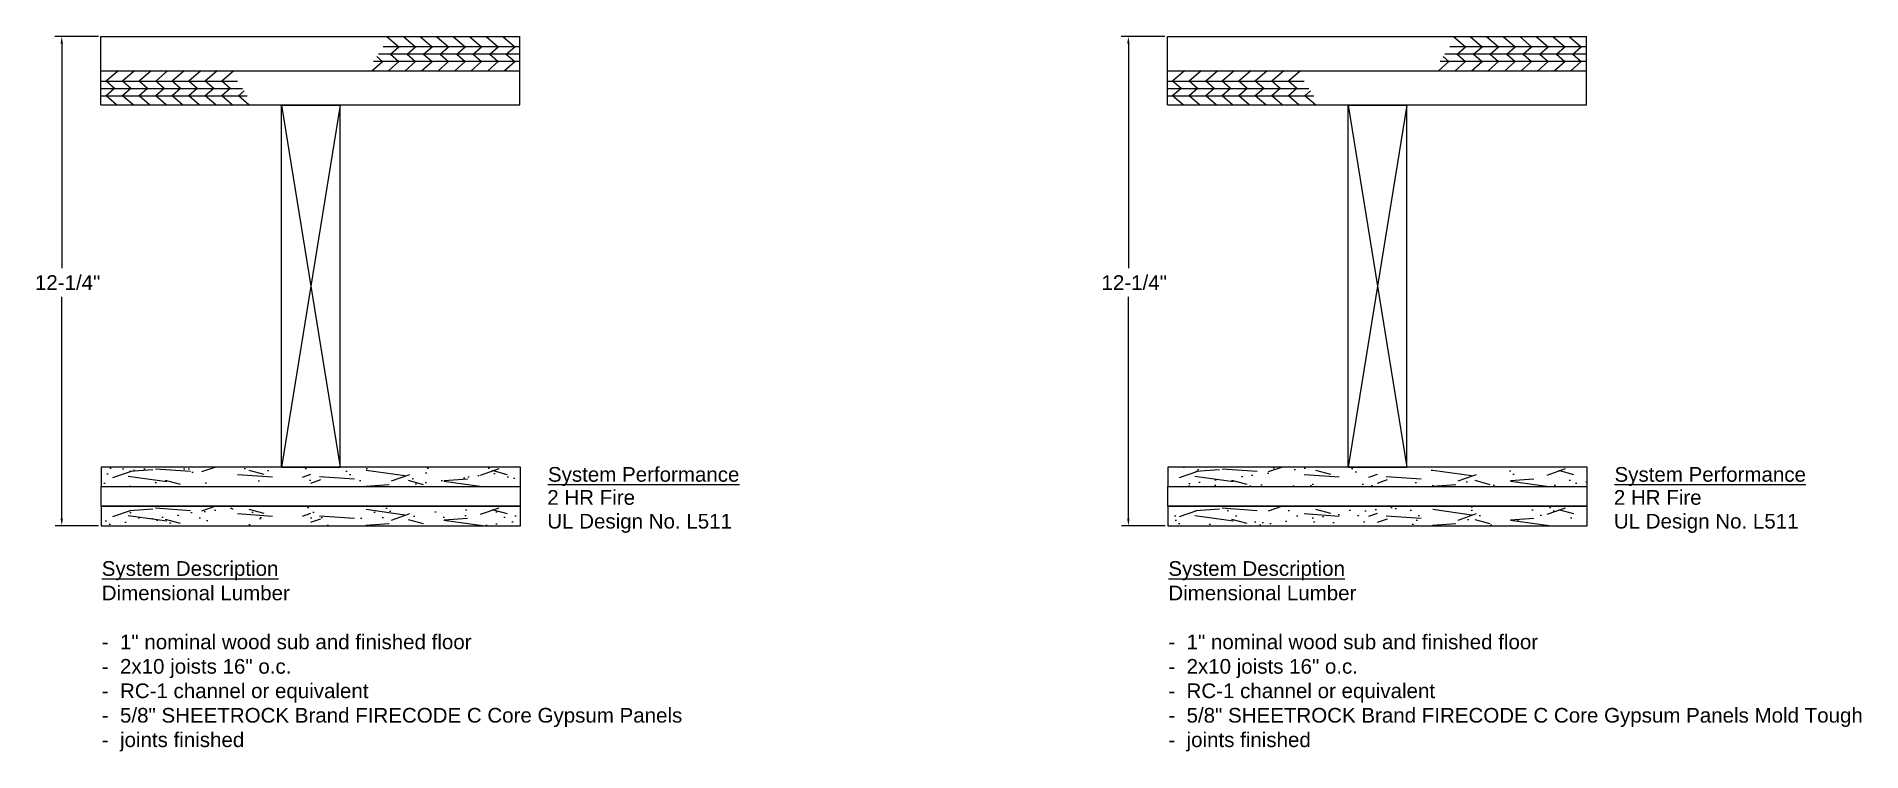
# Model space of a CAD drawing. Extents: x -1.6 to 45, y -5.6 to 12.6.
import ezdxf

# ---------------------------------------------------------------- set-up
doc = ezdxf.new("R2010")
doc.units = 0
doc.header["$MEASUREMENT"] = 0
doc.layers.get('0').update_dxf_attribs({"linetype": 'CONTINUOUS'})
doc.layers.get('DEFPOINTS').update_dxf_attribs({"linetype": 'CONTINUOUS'})
doc.styles.add('T', font='ARIAL.TTF', dxfattribs={"height": 0.375})

# ---------------------------------------------------------------- blocks, each defined once
blk = doc.blocks.new('12GYP')
h = blk.add_hatch()
h.set_pattern_fill('AR-SAND', color=5, scale=0.5, style=0)
h.set_pattern_definition([(37.5, (-5.5055, -7.0554), (-0.031497, 0.96341), [0, -0.76, 0, -0.85, 0, -0.8125]), (7.5, (-5.5055, -7.0554), (0.88489, 1.41107), [0, -0.41, 0, -0.685, 0, -0.2625]), (327.5, (-6.1205, -7.0554), (1.55707, 0.00283), [0, -0.25, 0, -0.9, 0, -1.175]), (317.5, (-6.1205, -7.0554), (1.50306, 0.43884), [0, -0.125, 0, -0.59, 0, -0.675])])
h.paths.add_polyline_path([(5.357, 0), (5.357, 0.5), (-5.357, 0.5), (-5.357, 0)])
at = {"color": 1}
for p, q in [((-2.781, 0.383), (-2.443, 0.499)), ((-5.056, 0.234), (-4.584, 0.397)), ((-4.666, 0.265), (-3.675, 0.126)), ((-4.635, 0.393), (-4.036, 0.435)), ((-3.969, 0.455), (-3.071, 0.393)), ((-3.723, 0.167), (-3.336, 0.064)), ((-1.874, 0.309), (-0.977, 0.246)), ((-1.584, 0.422), (-1.197, 0.319)), ((-0.215, 0.244), (0, 0.318)), ((0, 0.09), (0.257, 0.179)), ((0.221, 0.257), (1.118, 0.195)), ((1.406, 0.014), (2.005, 0.055)), ((1.415, 0.42), (2.405, 0.281)), ((2.06, 0.146), (2.533, 0.309)), ((2.487, 0.16), (2.873, 0.056)), ((3.396, 0.142), (4.386, 0.003)), ((3.402, 0.153), (4, 0.195)), ((4.335, 0.295), (4.808, 0.458)), ((4.626, 0.415), (5.012, 0.311))]:
    blk.add_line(p, q, dxfattribs=at)
at = {"color": 4}
blk.add_lwpolyline([(5.357, 0), (5.357, 0.5), (-5.357, 0.5), (-5.357, 0)], close=True, dxfattribs=at)

msp = doc.modelspace()

# ---------------------------------------------------------------- linework, layer by layer
at = {"color": 1, "linetype": 'ByBlock'}
for p, q in [((-0.025, 12.639), (-1.139, 12.639)), ((27.22, 12.639), (26.106, 12.639)), ((-0.959, 12.459), (-0.959, 6.719)), ((26.286, 12.459), (26.286, 6.719)), ((-0.959, 0.317), (-0.959, 5.984)), ((26.286, 0.317), (26.286, 5.984)), ((-0.017, 0.137), (-1.13, 0.137)), ((27.228, 0.137), (26.114, 0.137))]:
    msp.add_line(p, q, dxfattribs=at)
at = {"color": 4}
for p, q in [((0.038, 12.639), (10.745, 12.639)), ((0.038, 11.764), (0.038, 12.639)), ((10.745, 11.764), (10.745, 12.639)), ((27.282, 12.639), (37.989, 12.639)), ((27.282, 11.764), (27.282, 12.639)), ((37.989, 11.764), (37.989, 12.639)), ((0.038, 11.764), (10.745, 11.764)), ((0.038, 10.889), (0.038, 11.764)), ((10.745, 10.889), (10.745, 11.764)), ((27.282, 11.764), (37.989, 11.764)), ((27.282, 10.889), (27.282, 11.764)), ((37.989, 10.889), (37.989, 11.764)), ((0.038, 10.889), (10.745, 10.889)), ((27.282, 10.889), (37.989, 10.889))]:
    msp.add_line(p, q, dxfattribs=at)
at = {"color": 1}
for p, q in [((7.348, 12.639), (7.653, 12.372)), ((7.77, 12.639), (8.075, 12.372)), ((8.193, 12.639), (8.498, 12.372)), ((8.615, 12.639), (8.92, 12.372)), ((9.038, 12.639), (9.343, 12.372)), ((9.46, 12.639), (9.765, 12.372)), ((9.882, 12.639), (10.188, 12.372)), ((10.305, 12.639), (10.61, 12.372)), ((34.592, 12.639), (34.897, 12.372)), ((35.014, 12.639), (35.32, 12.372)), ((35.437, 12.639), (35.742, 12.372)), ((35.859, 12.639), (36.165, 12.372)), ((36.282, 12.639), (36.587, 12.372)), ((36.704, 12.639), (37.01, 12.372)), ((37.127, 12.639), (37.432, 12.372)), ((37.549, 12.639), (37.855, 12.372)), ((7.086, 12.124), (7.23, 11.997)), ((10.745, 12.185), (7.128, 12.185)), ((10.745, 12.372), (7.25, 12.372)), ((7.439, 12.185), (7.653, 12.372)), ((7.439, 12.185), (7.653, 11.997)), ((7.861, 12.185), (8.075, 12.372)), ((7.861, 12.185), (8.075, 11.997)), ((8.284, 12.185), (8.498, 12.372)), ((8.284, 12.185), (8.498, 11.997)), ((8.706, 12.185), (8.92, 12.372)), ((8.706, 12.185), (8.92, 11.997)), ((9.129, 12.185), (9.343, 12.372)), ((9.129, 12.185), (9.343, 11.997)), ((9.551, 12.185), (9.765, 12.372)), ((9.551, 12.185), (9.765, 11.997)), ((9.974, 12.185), (10.188, 12.372)), ((9.974, 12.185), (10.188, 11.997)), ((10.396, 12.185), (10.61, 12.372)), ((10.396, 12.185), (10.61, 11.997)), ((34.33, 12.124), (34.475, 11.997)), ((37.989, 12.185), (34.372, 12.185)), ((37.989, 12.372), (34.494, 12.372)), ((34.683, 12.185), (34.897, 12.372)), ((34.683, 12.185), (34.897, 11.997)), ((35.106, 12.185), (35.32, 12.372)), ((35.106, 12.185), (35.32, 11.997)), ((35.528, 12.185), (35.742, 12.372)), ((35.528, 12.185), (35.742, 11.997)), ((35.951, 12.185), (36.165, 12.372)), ((35.951, 12.185), (36.165, 11.997)), ((36.373, 12.185), (36.587, 12.372)), ((36.373, 12.185), (36.587, 11.997)), ((36.795, 12.185), (37.01, 12.372)), ((36.795, 12.185), (37.01, 11.997)), ((37.218, 12.185), (37.432, 12.372)), ((37.218, 12.185), (37.432, 11.997)), ((37.64, 12.185), (37.855, 12.372)), ((37.64, 12.185), (37.855, 11.997)), ((0.478, 11.764), (0.173, 11.497)), ((0.9, 11.764), (0.595, 11.497)), ((1.323, 11.764), (1.018, 11.497)), ((1.745, 11.764), (1.44, 11.497)), ((2.168, 11.764), (1.862, 11.497)), ((2.59, 11.764), (2.285, 11.497)), ((3.013, 11.764), (2.707, 11.497)), ((3.435, 11.764), (3.13, 11.497)), ((6.965, 11.764), (7.23, 11.997)), ((10.745, 11.997), (7.006, 11.997)), ((7.387, 11.764), (7.653, 11.997)), ((7.81, 11.764), (8.075, 11.997)), ((8.232, 11.764), (8.498, 11.997)), ((8.654, 11.764), (8.92, 11.997)), ((9.077, 11.764), (9.343, 11.997)), ((9.499, 11.764), (9.765, 11.997)), ((9.922, 11.764), (10.188, 11.997)), ((10.344, 11.764), (10.61, 11.997)), ((27.722, 11.764), (27.417, 11.497)), ((28.145, 11.764), (27.839, 11.497)), ((28.567, 11.764), (28.262, 11.497)), ((28.99, 11.764), (28.684, 11.497)), ((29.412, 11.764), (29.107, 11.497)), ((29.835, 11.764), (29.529, 11.497)), ((30.257, 11.764), (29.952, 11.497)), ((30.68, 11.764), (30.374, 11.497)), ((34.209, 11.764), (34.475, 11.997)), ((37.989, 11.997), (34.251, 11.997)), ((34.631, 11.764), (34.897, 11.997)), ((35.054, 11.764), (35.32, 11.997)), ((35.476, 11.764), (35.742, 11.997)), ((35.899, 11.764), (36.165, 11.997)), ((36.321, 11.764), (36.587, 11.997)), ((36.744, 11.764), (37.01, 11.997)), ((37.166, 11.764), (37.432, 11.997)), ((37.589, 11.764), (37.855, 11.997)), ((0.038, 11.497), (3.533, 11.497)), ((0.038, 11.31), (3.655, 11.31)), ((0.387, 11.31), (0.173, 11.497)), ((0.387, 11.31), (0.173, 11.122)), ((0.809, 11.31), (0.595, 11.497)), ((0.809, 11.31), (0.595, 11.122)), ((1.232, 11.31), (1.018, 11.497)), ((1.232, 11.31), (1.018, 11.122)), ((1.654, 11.31), (1.44, 11.497)), ((1.654, 11.31), (1.44, 11.122)), ((2.077, 11.31), (1.862, 11.497)), ((2.077, 11.31), (1.862, 11.122)), ((2.499, 11.31), (2.285, 11.497)), ((2.499, 11.31), (2.285, 11.122)), ((2.922, 11.31), (2.707, 11.497)), ((2.922, 11.31), (2.707, 11.122)), ((3.344, 11.31), (3.13, 11.497)), ((3.344, 11.31), (3.13, 11.122)), ((3.697, 11.249), (3.552, 11.122)), ((27.282, 11.497), (30.777, 11.497)), ((27.282, 11.31), (30.899, 11.31)), ((27.631, 11.31), (27.417, 11.497)), ((27.631, 11.31), (27.417, 11.122)), ((28.054, 11.31), (27.839, 11.497)), ((28.054, 11.31), (27.839, 11.122)), ((28.476, 11.31), (28.262, 11.497)), ((28.476, 11.31), (28.262, 11.122)), ((28.898, 11.31), (28.684, 11.497)), ((28.898, 11.31), (28.684, 11.122)), ((29.321, 11.31), (29.107, 11.497)), ((29.321, 11.31), (29.107, 11.122)), ((29.743, 11.31), (29.529, 11.497)), ((29.743, 11.31), (29.529, 11.122)), ((30.166, 11.31), (29.952, 11.497)), ((30.166, 11.31), (29.952, 11.122)), ((30.588, 11.31), (30.374, 11.497)), ((30.588, 11.31), (30.374, 11.122)), ((30.941, 11.249), (30.797, 11.122)), ((0.038, 11.122), (3.776, 11.122)), ((0.438, 10.889), (0.173, 11.122)), ((0.861, 10.889), (0.595, 11.122)), ((1.283, 10.889), (1.018, 11.122)), ((1.706, 10.889), (1.44, 11.122)), ((2.128, 10.889), (1.862, 11.122)), ((2.551, 10.889), (2.285, 11.122)), ((2.973, 10.889), (2.707, 11.122)), ((3.396, 10.889), (3.13, 11.122)), ((3.818, 10.889), (3.552, 11.122)), ((27.282, 11.122), (31.021, 11.122)), ((27.683, 10.889), (27.417, 11.122)), ((28.105, 10.889), (27.839, 11.122)), ((28.528, 10.889), (28.262, 11.122)), ((28.95, 10.889), (28.684, 11.122)), ((29.373, 10.889), (29.107, 11.122)), ((29.795, 10.889), (29.529, 11.122)), ((30.218, 10.889), (29.952, 11.122)), ((30.64, 10.889), (30.374, 11.122)), ((31.063, 10.889), (30.797, 11.122))]:
    msp.add_line(p, q, dxfattribs=at)
at = {"color": 3}
for p, q in [((0.046, 1.138), (10.76, 1.138)), ((0.046, 0.638), (0.046, 1.138)), ((10.76, 0.638), (10.76, 1.138)), ((27.29, 1.138), (38.005, 1.138)), ((27.29, 0.638), (27.29, 1.138)), ((38.005, 0.638), (38.005, 1.138)), ((0.046, 0.638), (10.76, 0.638)), ((27.29, 0.638), (38.005, 0.638))]:
    msp.add_line(p, q, dxfattribs=at)
at = {"color": 5}
for points in [[(4.653, 10.888), (6.153, 1.638)], [(4.653, 1.638), (6.153, 1.638), (6.153, 10.888), (4.653, 1.638), (4.653, 10.888), (6.153, 10.888)], [(31.897, 10.888), (33.397, 1.638)], [(31.897, 1.638), (33.397, 1.638), (33.397, 10.888), (31.897, 1.638), (31.897, 10.888), (33.397, 10.888)]]:
    msp.add_lwpolyline(points, dxfattribs=at)
at = {"color": 1, "linetype": 'ByBlock'}
for points in [[(-0.929, 12.459), (-0.989, 12.459), (-0.959, 12.639)], [(26.316, 12.459), (26.256, 12.459), (26.286, 12.639)], [(-0.929, 0.317), (-0.989, 0.317), (-0.959, 0.137)], [(26.316, 0.317), (26.256, 0.317), (26.286, 0.137)]]:
    msp.add_solid(points, dxfattribs=at)
at = {"layer": 'DEFPOINTS', "color": 0, "linetype": 'ByBlock'}
for p in [(0.038, 12.639), (27.282, 12.639)]:
    msp.add_point(p, dxfattribs=at)
at = {"layer": 'DEFPOINTS', "color": 1, "linetype": 'ByBlock'}
for p in [(-0.959, 0.137), (26.286, 0.137)]:
    msp.add_point(p, dxfattribs=at)

# ---------------------------------------------------------------- block references
for p in [(5.403, 1.138), (32.647, 1.138), (5.403, 0.137), (32.647, 0.137)]:
    msp.add_blockref('12GYP', p)

# ---------------------------------------------------------------- texts
at = {"color": 1, "linetype": 'ByBlock', "style": 'T'}
for p in [(-1.644, 6.164), (25.6, 6.164)]:
    msp.add_text('12-1/4"', height=0.375, dxfattribs=at).set_placement(p)
at = {"color": 1, "style": 'T'}
for s, p in [('%%USystem Performance', (11.46, 1.262)), ('%%USystem Performance', (38.704, 1.262)), ('2 HR Fire', (11.443, 0.673)), ('2 HR Fire', (38.687, 0.673)), ('UL Design No. L511', (11.443, 0.066)), ('UL Design No. L511', (38.687, 0.066))]:
    msp.add_text(s, height=0.375, dxfattribs=at).set_placement(p)
at = {"color": 1, "char_height": 0.375, "width": 17.93951, "attachment_point": 1, "style": 'T'}
for s, insert in [('{\\LSystem Description\\P}Dimensional Lumber\\P\\P-  1" nominal wood sub and finished floor\\P-  2x10 joists 16" o.c.\\P-  RC-1 channel or equivalent\\P-  5/8" SHEETROCK Brand FIRECODE C Core Gypsum Panels\\P-  joints finished', (0.063, -0.768)), ('{\\LSystem Description\\P}Dimensional Lumber\\P\\P-  1" nominal wood sub and finished floor\\P-  2x10 joists 16" o.c.\\P-  RC-1 channel or equivalent\\P-  5/8" SHEETROCK Brand FIRECODE C Core Gypsum Panels Mold Tough\\P-  joints finished', (27.307, -0.768))]:
    msp.add_mtext(s, dxfattribs=dict(at, insert=insert))

doc.saveas('drawing.dxf')
